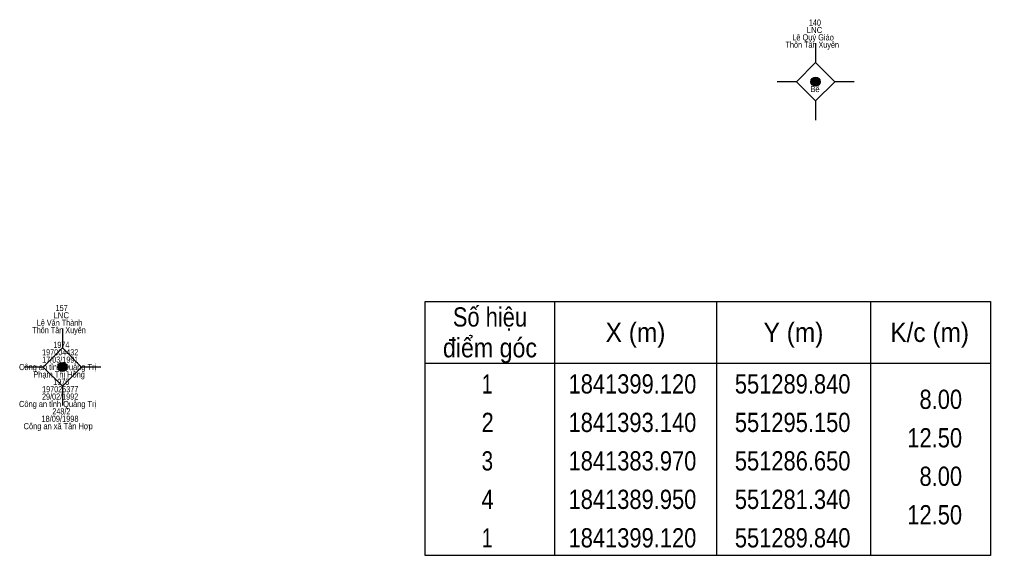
# Model space of a CAD drawing. Header units: metres. Extents: x 550999 to 552168, y 1840994 to 1841978.
# Drawn here: x 551333.5 to 551396.6, y 1841373.5 to 1841408.3 of the extents above; entities that cross this region are included whole.
import ezdxf
from ezdxf.enums import TextEntityAlignment as Align

# ---------------------------------------------------------------- set-up
doc = ezdxf.new("R2010")
doc.units = ezdxf.units.M
doc.header["$LTSCALE"] = 0.16
doc.layers.add('11', color=7, linetype='Continuous', lineweight=13)
doc.layers.add('63', color=7, linetype='Continuous', lineweight=13)
doc.layers.add('15', color=7, linetype='Continuous')

msp = doc.modelspace()

# ---------------------------------------------------------------- hatches: boundary and pattern name
at = {"layer": '11'}
for points in [[(551385.5295, 1841404.27, 1), (551384.9295, 1841404.27, 1)], [(551336.6295, 1841385.73, 1), (551336.0295, 1841385.73, 1)]]:
    msp.add_hatch(color=256, dxfattribs=at).paths.add_polyline_path(points)

# ---------------------------------------------------------------- linework, layer by layer
for p, q in [((551385.23, 1841406.77), (551385.23, 1841405.52)), ((551383.98, 1841404.27), (551382.73, 1841404.27)), ((551387.73, 1841404.27), (551386.48, 1841404.27)), ((551385.23, 1841403.02), (551385.23, 1841401.77)), ((551336.33, 1841388.23), (551336.33, 1841386.98)), ((551335.08, 1841385.73), (551333.83, 1841385.73)), ((551338.83, 1841385.73), (551337.58, 1841385.73)), ((551336.33, 1841384.48), (551336.33, 1841383.23))]:
    msp.add_line(p, q, dxfattribs=at)
for points in [[(551385.23, 1841405.52), (551383.98, 1841404.27), (551385.23, 1841403.02), (551386.48, 1841404.27)], [(551336.33, 1841386.98), (551335.08, 1841385.73), (551336.33, 1841384.48), (551337.58, 1841385.73)]]:
    msp.add_lwpolyline(points, close=True, dxfattribs=at)
for centre in [(551385.2295, 1841404.27), (551336.3295, 1841385.73)]:
    msp.add_circle(centre, 0.3, dxfattribs=at)
at = {"layer": '63'}
for p, q in [((551368.29, 1841389.98), (551368.29, 1841373.48)), ((551378.79, 1841389.98), (551378.79, 1841373.48)), ((551388.79, 1841389.98), (551388.79, 1841373.48)), ((551359.89, 1841385.98), (551396.59, 1841385.98))]:
    msp.add_line(p, q, dxfattribs=at)
msp.add_lwpolyline([(551359.89, 1841389.98), (551396.59, 1841389.98), (551396.59, 1841373.48), (551359.89, 1841373.48)], close=True, dxfattribs=at)

# ---------------------------------------------------------------- texts
at = {"layer": '15'}
for s, width, p in [('140', 0.85, (551385.185, 1841407.91)), ('LNC', 0.95, (551385.16, 1841407.43)), ('Lê Quý Giáo', 0.9, (551385.065, 1841406.95)), ('Thôn Tân Xuyên', 0.85, (551385.015, 1841406.47)), ('Bê', 0.8, (551385.19, 1841403.59)), ('157', 0.9, (551336.285, 1841389.37)), ('Lê Văn Thành', 0.85, (551336.145, 1841388.41)), ('LNC', 0.95, (551336.26, 1841388.89)), ('Thôn Tân Xuyên', 0.85, (551336.115, 1841387.93)), ('197004432', 0.85, (551336.19, 1841386.49)), ('1974', 0.85, (551336.265, 1841386.97)), ('17/03/1991', 0.85, (551336.195, 1841386.01)), ('Công an tỉnh Quảng Trị', 0.9, (551336.02, 1841385.53)), ('Phạm Thị Hồng', 0.9, (551336.12, 1841385.05)), ('1975', 0.85, (551336.26, 1841384.57)), ('197025377', 0.85, (551336.19, 1841384.09)), ('29/02/1992', 0.85, (551336.185, 1841383.61)), ('Công an tỉnh Quảng Trị', 0.9, (551336.02, 1841383.13)), ('248/2', 0.85, (551336.265, 1841382.65)), ('18/09/1998', 0.9, (551336.175, 1841382.17)), ('Công an xã Tân Hợp', 0.9, (551336.06, 1841381.69))]:
    msp.add_text(s, height=0.4, dxfattribs=dict(at, width=width)).set_placement(p, align=Align.CENTER)
at = {"layer": '63'}
for s, width, p in [('Số hiệu', 0.85, (551364.09, 1841388.36)), ('X (m)', 0.95, (551373.54, 1841387.36)), ('Y (m)', 0.95, (551383.795, 1841387.36)), ('K/c (m)', 0.95, (551392.635, 1841387.36)), ('điểm góc', 0.9, (551364.09, 1841386.36)), (' 1', 0.75, (551363.74, 1841384.01)), ('1841399.120', 0.85, (551373.34, 1841384.01)), ('551289.840', 0.85, (551383.74, 1841384.01)), (' 2', 0.85, (551363.745, 1841381.51)), ('1841393.140', 0.85, (551373.34, 1841381.51)), ('551295.150', 0.85, (551383.74, 1841381.51)), (' 3', 0.8, (551363.735, 1841379.01)), ('1841383.970', 0.85, (551373.34, 1841379.01)), ('551286.650', 0.85, (551383.74, 1841379.01)), (' 4', 0.85, (551363.74, 1841376.51)), ('1841389.950', 0.85, (551373.34, 1841376.51)), ('551281.340', 0.85, (551383.74, 1841376.51)), (' 1', 0.75, (551363.74, 1841374.01)), ('1841399.120', 0.85, (551373.34, 1841374.01)), ('551289.840', 0.85, (551383.74, 1841374.01))]:
    msp.add_text(s, height=1.25, dxfattribs=dict(at, width=width)).set_placement(p, align=Align.CENTER)
at = {"layer": '63', "width": 0.85}
for s, p in [('8.00', (551394.74, 1841383.01)), ('12.50', (551394.74, 1841380.51)), ('8.00', (551394.74, 1841378.01)), ('12.50', (551394.74, 1841375.51))]:
    msp.add_text(s, height=1.25, dxfattribs=at).set_placement(p, align=Align.RIGHT)

doc.saveas('drawing.dxf')
